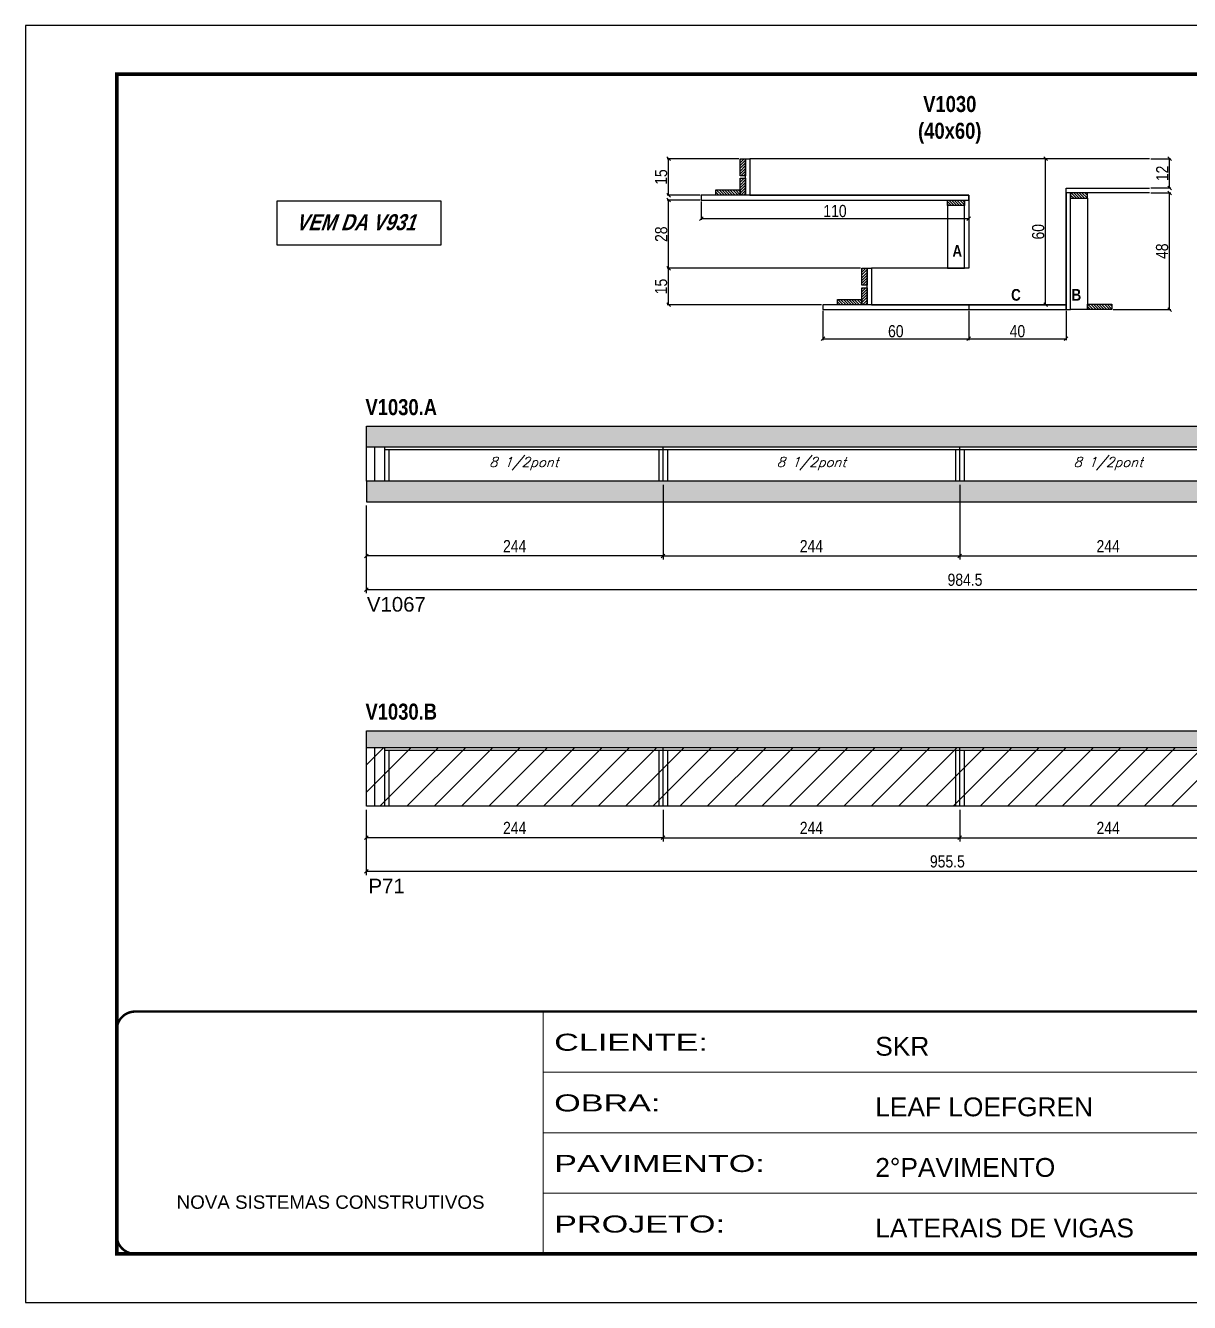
# Model space of a CAD drawing. Extents: x 3309 to 9563, y -2522 to 14608.
# Drawn here: x 8078 to 9035, y 7815 to 8865 of the extents above; entities that cross this region are included whole.
import ezdxf

# ---------------------------------------------------------------- set-up
doc = ezdxf.new("R2010")
doc.units = 0
doc.linetypes.add('CONTINUO', pattern=[0])
doc.linetypes.add('DASHED', pattern=[0.75, 0.5, -0.25])
for name, color, linetype in [('5', 5, 'Continuous'), ('COTA', 241, 'Continuous'), ('detalhes', 4, 'Continuous'), ('NOMENCLATURA', 7, 'Continuous'), ('Painéis', 200, 'Continuous'), ('SARR_2.2x10', 60, 'Continuous'), ('SARR_2.2x7', 40, 'Continuous'), ('SARR_3.5x7', 81, 'Continuous'), ('texto', 7, 'Continuous')]:
    doc.layers.add(name, color=color, linetype=linetype)
for name, color, linetype, lineweight in [('CONCRETO', 251, 'Continuous', 25), ('Folhas', 255, 'Continuous', 9), ('Hachura', 251, 'Continuous', 9), ('SARRAFO DE PRESSAO', 251, 'DASHED', 9)]:
    doc.layers.add(name, color=color, linetype=linetype, lineweight=lineweight)
doc.layers.add('Laje_Perimetro', color=7, linetype='Continuous', plot=False)
doc.styles.add('ARIAL', font='arial.ttf')
doc.styles.add('COTA TECNICA', font='techl___.ttf', dxfattribs={"height": 10})
doc.styles.add('COTA TECNICA 2X', font='techl___.ttf', dxfattribs={"height": 10})
doc.styles.add('Romans', font='romans.shx')
doc.styles.get("Standard").update_dxf_attribs({"font": 'arial.ttf'})
doc.styles.add('TECNICA', font='techb___.ttf', dxfattribs={"height": 10})
doc.styles.add('Tecnologia', font='')
doc.styles.get('Tecnologia').set_extended_font_data('Forgotten Futurist')
doc.dimstyles.new('PAINEL', dxfattribs={"dimtxt": 10, "dimasz": 3, "dimexe": 3, "dimexo": 3, "dimgap": 3, "dimtad": 1, "dimdec": 1, "dimzin": 12, "dimdsep": 46, "dimtxsty": 'COTA TECNICA', "dimblk1": 'OBLIQUE', "dimblk2": 'OBLIQUE', "dimsah": 1, "dimcen": 0.9, "dimclrd": 4, "dimclre": 4, "dimclrt": 240, "dimadec": 1, "dimazin": 3, "dimtfac": 1, "dimtdec": 1, "dimtmove": 0, "dimatfit": 3, "dimfxl": 1, "dimtolj": 1, "dimtzin": 12, "dimarcsym": 0})
doc.dimstyles.new('SECAO', dxfattribs={"dimscale": 0.333333, "dimtxt": 5, "dimasz": 9, "dimexe": 3, "dimexo": 3, "dimgap": 3, "dimtad": 1, "dimdec": 1, "dimlfac": 0.5, "dimzin": 12, "dimdsep": 46, "dimtxsty": 'COTA TECNICA 2X', "dimblk1": 'OBLIQUE', "dimblk2": 'OBLIQUE', "dimsah": 1, "dimcen": 0.9, "dimclrd": 4, "dimclre": 4, "dimclrt": 240, "dimadec": 1, "dimazin": 3, "dimtfac": 1, "dimtdec": 1, "dimtmove": 0, "dimatfit": 3, "dimfxl": 1, "dimtolj": 1, "dimtzin": 12, "dimarcsym": 0})
pattern_1 = [(50, (1431.377, -4740.583), (5.4655401, -0.4781726), [0.5715, -6.2865]), (355, (1431.377, -4740.583), (-1.0573026, 5.7317054), [0.4572, -5.0292175]), (100.451445, (1431.8326, -4740.623), (4.4082374, 5.2535326), [0.4857003, -5.3427073]), (46.1842, (1431.377, -4739.059), (8.1323712, -1.2612698), [0.85725, -9.42975]), (96.63556, (1432.055, -4739.164), (7.122124, 7.4227837), [0.7285507, -8.0140682]), (351.18415, (1431.377, -4739.059), (7.122124, 7.4227837), [0.685799, -7.543792]), (21, (1432.139, -4739.44), (4.5484317, -3.067956), [0.5715, -6.2865]), (326, (1432.139, -4739.44), (1.8540609, 5.525639), [0.4572, -5.0292]), (71.451445, (1432.518, -4739.696), (6.4024926, 2.457683), [0.4857003, -5.3426981]), (37.5, (1431.3771, -4740.5832), (0.0926581, 2.53665117), [0, -4.96824, 0, -5.1054, 0, -5.04825]), (7.5, (1431.377, -4740.5832), (2.00458988, 3.00541724), [0, -2.91084, 0, -4.85394, 0, -1.92405]), (327.5, (1429.6779, -4740.5832), (4.06771786, -0.17186232), [0, -1.905, 0, -5.9436, 0, -7.8867]), (317.5, (1428.916, -4740.5832), (4.44387544, 0.7627947), [0, -2.4765, 0, -3.94716, 0, -5.6007])]

# ---------------------------------------------------------------- blocks, each defined once
blk = doc.blocks.new('9999999999')
at = {"color": 30, "linetype": 'CONTINUO'}
for p, q in [((98564.6, 34230.2), (98564.6, 34429.4)), ((98564.6, 34379.6), (99584, 34379.6)), ((98564.6, 34329.8), (99488, 34329.8)), ((99584, 34329.8), (99488, 34329.8)), ((99488, 34329.8), (99488, 34230.2)), ((98564.6, 34280), (99488, 34280))]:
    blk.add_line(p, q, dxfattribs=at)
at = {"color": 30, "linetype": 'CONTINUO', "const_width": 2}
blk.add_lwpolyline([(99584, 34230.2), (99584, 34414.4, 0.414214), (99569, 34429.4), (98229, 34429.4, 0.414214), (98214, 34414.4), (98214, 34245.2, 0.414214), (98229, 34230.2), (99584, 34230.2)], format="xyb", dxfattribs=at)
at = {"layer": 'Folhas'}
blk.add_lwpolyline([(98139, 34190.2), (99624, 34190.2), (99624, 35240.2), (98139, 35240.2)], close=True, dxfattribs=at)
at = {"layer": 'Folhas', "color": 30, "const_width": 3}
blk.add_lwpolyline([(98214, 34230.2), (99584, 34230.2), (99584, 35200.2), (98214, 35200.2)], close=True, dxfattribs=at)
at = {"color": 7, "linetype": 'Continuous', "ltscale": 5, "style": 'ARIAL'}
for s, height, p in [('SKR', 15.48, (98837.7, 34393.1)), ('LEAF LOEFGREN', 15.483, (98837.7, 34343.3)), ('2°PAVIMENTO', 15.483, (98837.7, 34293.5)), ('NOVA SISTEMAS CONSTRUTIVOS', 11.059, (98263.2, 34267.2)), ('LATERAIS DE VIGAS', 15.483, (98837.7, 34243.7))]:
    blk.add_text(s, height=height, dxfattribs=at).set_placement(p)
at = {"layer": 'Folhas', "color": 7, "style": 'Tecnologia', "width": 1.5}
for s, p in [('CLIENTE:', (98573.7, 34397.2)), ('OBRA:', (98573.7, 34347.3)), ('PAVIMENTO:', (98573.7, 34297.5)), ('PROJETO:', (98573.7, 34247.7))]:
    blk.add_text(s, height=14, dxfattribs=at).set_placement(p)
blk = doc.blocks.new('_Oblique')
at = {"color": 0, "linetype": 'ByBlock', "lineweight": -2}
blk.add_line((-0.5, -0.5), (0.5, 0.5), dxfattribs=at)
blk = doc.blocks.new('*D751')
at = {"layer": 'COTA', "color": 4, "lineweight": -2, "transparency": 16777216}
for p, q in [((8932.5, 8755.4), (8915.7, 8755.4)), ((8916.7, 8635.4), (8916.7, 8755.4)), ((8932.5, 8635.4), (8915.7, 8635.4))]:
    blk.add_line(p, q, dxfattribs=at)
at = {"layer": 'Defpoints', "color": 0, "transparency": 16777216}
for p in [(8916.7, 8755.4), (8933.5, 8755.4), (8933.5, 8635.4)]:
    blk.add_point(p, dxfattribs=at)
at = {"layer": 'COTA', "color": 4, "lineweight": -2, "transparency": 16777216, "xscale": 3, "yscale": 3, "zscale": 3}
for p, rotation in [((8916.7, 8755.4), 90), ((8916.7, 8635.4), 270)]:
    blk.add_blockref('_Oblique', p, dxfattribs=dict(at, rotation=rotation))
at = {"layer": 'COTA', "color": 240, "transparency": 16777216, "insert": (8910.6, 8695.4), "char_height": 10, "attachment_point": 5, "rotation": 90, "style": 'COTA TECNICA 2X'}
blk.add_mtext('\\A1;60', dxfattribs=at)
blk = doc.blocks.new('*D754')
at = {"layer": 'COTA', "color": 4, "lineweight": -2, "transparency": 16777216}
for p, q in [((8733.5, 8630.4), (8733.5, 8606.4)), ((8853.5, 8630.4), (8853.5, 8606.4)), ((8733.5, 8607.4), (8853.5, 8607.4))]:
    blk.add_line(p, q, dxfattribs=at)
at = {"layer": 'Defpoints', "color": 0, "transparency": 16777216}
for p in [(8733.5, 8631.4), (8853.5, 8631.4), (8853.5, 8607.4)]:
    blk.add_point(p, dxfattribs=at)
at = {"layer": 'COTA', "color": 4, "lineweight": -2, "transparency": 16777216, "xscale": 3, "yscale": 3, "zscale": 3, "rotation": 180}
blk.add_blockref('_Oblique', (8733.5, 8607.4), dxfattribs=at)
at = {"layer": 'COTA', "color": 4, "lineweight": -2, "transparency": 16777216, "xscale": 3, "yscale": 3, "zscale": 3}
blk.add_blockref('_Oblique', (8853.5, 8607.4), dxfattribs=at)
at = {"layer": 'COTA', "color": 240, "transparency": 16777216, "insert": (8793.5, 8613.6), "char_height": 10, "attachment_point": 5, "style": 'COTA TECNICA 2X'}
blk.add_mtext('\\A1;60', dxfattribs=at)
blk = doc.blocks.new('*D755')
at = {"layer": 'COTA', "color": 4, "lineweight": -2, "transparency": 16777216}
for p, q in [((8853.5, 8630.4), (8853.5, 8606.4)), ((8933.5, 8630.4), (8933.5, 8606.4)), ((8853.5, 8607.4), (8933.5, 8607.4))]:
    blk.add_line(p, q, dxfattribs=at)
at = {"layer": 'Defpoints', "color": 0, "transparency": 16777216}
for p in [(8853.5, 8631.4), (8933.5, 8631.4), (8933.5, 8607.4)]:
    blk.add_point(p, dxfattribs=at)
at = {"layer": 'COTA', "color": 4, "lineweight": -2, "transparency": 16777216, "xscale": 3, "yscale": 3, "zscale": 3, "rotation": 180}
blk.add_blockref('_Oblique', (8853.5, 8607.4), dxfattribs=at)
at = {"layer": 'COTA', "color": 4, "lineweight": -2, "transparency": 16777216, "xscale": 3, "yscale": 3, "zscale": 3}
blk.add_blockref('_Oblique', (8933.5, 8607.4), dxfattribs=at)
at = {"layer": 'COTA', "color": 240, "transparency": 16777216, "insert": (8893.5, 8613.6), "char_height": 10, "attachment_point": 5, "style": 'COTA TECNICA 2X'}
blk.add_mtext('\\A1;40', dxfattribs=at)
blk = doc.blocks.new('*D756')
at = {"layer": 'COTA', "color": 4, "lineweight": -2, "transparency": 16777216}
for p, q in [((8764.5, 8665.4), (8605.6, 8665.4)), ((8606.6, 8635.4), (8606.6, 8665.4)), ((8732.5, 8635.4), (8605.6, 8635.4))]:
    blk.add_line(p, q, dxfattribs=at)
at = {"layer": 'Defpoints', "color": 0, "transparency": 16777216}
for p in [(8606.6, 8665.4), (8765.5, 8665.4), (8733.5, 8635.4)]:
    blk.add_point(p, dxfattribs=at)
at = {"layer": 'COTA', "color": 4, "lineweight": -2, "transparency": 16777216, "xscale": 3, "yscale": 3, "zscale": 3}
for p, rotation in [((8606.6, 8665.4), 90), ((8606.6, 8635.4), 270)]:
    blk.add_blockref('_Oblique', p, dxfattribs=dict(at, rotation=rotation))
at = {"layer": 'COTA', "color": 240, "transparency": 16777216, "insert": (8600.5, 8650.4), "char_height": 10, "attachment_point": 5, "rotation": 90, "style": 'COTA TECNICA 2X'}
blk.add_mtext('\\A1;15', dxfattribs=at)
blk = doc.blocks.new('*D757')
at = {"layer": 'COTA', "color": 4, "lineweight": -2, "transparency": 16777216}
for p, q in [((8632.5, 8721.4), (8605.6, 8721.4)), ((8606.6, 8665.4), (8606.6, 8721.4)), ((8764.5, 8665.4), (8605.6, 8665.4))]:
    blk.add_line(p, q, dxfattribs=at)
at = {"layer": 'Defpoints', "color": 0, "transparency": 16777216}
for p in [(8606.6, 8721.4), (8633.5, 8721.4), (8765.5, 8665.4)]:
    blk.add_point(p, dxfattribs=at)
at = {"layer": 'COTA', "color": 4, "lineweight": -2, "transparency": 16777216, "xscale": 3, "yscale": 3, "zscale": 3}
for p, rotation in [((8606.6, 8721.4), 90), ((8606.6, 8665.4), 270)]:
    blk.add_blockref('_Oblique', p, dxfattribs=dict(at, rotation=rotation))
at = {"layer": 'COTA', "color": 240, "transparency": 16777216, "insert": (8600.6, 8693.4), "char_height": 10, "attachment_point": 5, "rotation": 90, "style": 'COTA TECNICA 2X'}
blk.add_mtext('\\A1;28', dxfattribs=at)
blk = doc.blocks.new('*D758')
at = {"layer": 'COTA', "color": 4, "lineweight": -2, "transparency": 16777216}
for p, q in [((8664.5, 8755.4), (8605.6, 8755.4)), ((8606.6, 8725.4), (8606.6, 8755.4)), ((8632.5, 8725.4), (8605.6, 8725.4))]:
    blk.add_line(p, q, dxfattribs=at)
at = {"layer": 'Defpoints', "color": 0, "transparency": 16777216}
for p in [(8606.6, 8755.4), (8665.5, 8755.4), (8633.5, 8725.4)]:
    blk.add_point(p, dxfattribs=at)
at = {"layer": 'COTA', "color": 4, "lineweight": -2, "transparency": 16777216, "xscale": 3, "yscale": 3, "zscale": 3}
for p, rotation in [((8606.6, 8755.4), 90), ((8606.6, 8725.4), 270)]:
    blk.add_blockref('_Oblique', p, dxfattribs=dict(at, rotation=rotation))
at = {"layer": 'COTA', "color": 240, "transparency": 16777216, "insert": (8600.5, 8740.4), "char_height": 10, "attachment_point": 5, "rotation": 90, "style": 'COTA TECNICA 2X'}
blk.add_mtext('\\A1;15', dxfattribs=at)
blk = doc.blocks.new('*D752')
at = {"layer": 'COTA', "color": 4, "lineweight": -2, "transparency": 16777216}
for p, q in [((9003.2, 8727.4), (9019.6, 8727.4)), ((9018.6, 8631.4), (9018.6, 8727.4)), ((8972.1, 8631.4), (9019.6, 8631.4))]:
    blk.add_line(p, q, dxfattribs=at)
at = {"layer": 'Defpoints', "color": 0, "transparency": 16777216}
for p in [(9002.2, 8727.4), (9018.6, 8727.4), (8971.1, 8631.4)]:
    blk.add_point(p, dxfattribs=at)
at = {"layer": 'COTA', "color": 4, "lineweight": -2, "transparency": 16777216, "xscale": 3, "yscale": 3, "zscale": 3}
for p, rotation in [((9018.6, 8727.4), 90), ((9018.6, 8631.4), 270)]:
    blk.add_blockref('_Oblique', p, dxfattribs=dict(at, rotation=rotation))
at = {"layer": 'COTA', "color": 240, "transparency": 16777216, "insert": (9012.5, 8679.4), "char_height": 10, "attachment_point": 5, "rotation": 90, "style": 'COTA TECNICA 2X'}
blk.add_mtext('\\A1;48', dxfattribs=at)
blk = doc.blocks.new('*D753')
at = {"layer": 'COTA', "color": 4, "lineweight": -2, "transparency": 16777216}
for p, q in [((9003.2, 8755.4), (9019.6, 8755.4)), ((9018.6, 8731.4), (9018.6, 8755.4)), ((9003.2, 8731.4), (9019.6, 8731.4))]:
    blk.add_line(p, q, dxfattribs=at)
at = {"layer": 'Defpoints', "color": 0, "transparency": 16777216}
for p in [(9002.2, 8755.4), (9018.6, 8755.4), (9002.2, 8731.4)]:
    blk.add_point(p, dxfattribs=at)
at = {"layer": 'COTA', "color": 4, "lineweight": -2, "transparency": 16777216, "xscale": 3, "yscale": 3, "zscale": 3}
for p, rotation in [((9018.6, 8755.4), 90), ((9018.6, 8731.4), 270)]:
    blk.add_blockref('_Oblique', p, dxfattribs=dict(at, rotation=rotation))
at = {"layer": 'COTA', "color": 240, "transparency": 16777216, "insert": (9012.6, 8743.4), "char_height": 10, "attachment_point": 5, "rotation": 90, "style": 'COTA TECNICA 2X'}
blk.add_mtext('\\A1;12', dxfattribs=at)
blk = doc.blocks.new('*D759')
at = {"layer": 'COTA', "color": 4, "lineweight": -2, "transparency": 16777216}
for p, q in [((8633.5, 8720.4), (8633.5, 8705.3)), ((8853.5, 8720.4), (8853.5, 8705.3)), ((8633.5, 8706.3), (8853.5, 8706.3))]:
    blk.add_line(p, q, dxfattribs=at)
at = {"layer": 'Defpoints', "color": 0, "transparency": 16777216}
for p in [(8633.5, 8721.4), (8853.5, 8721.4), (8853.5, 8706.3)]:
    blk.add_point(p, dxfattribs=at)
at = {"layer": 'COTA', "color": 4, "lineweight": -2, "transparency": 16777216, "xscale": 3, "yscale": 3, "zscale": 3, "rotation": 180}
blk.add_blockref('_Oblique', (8633.5, 8706.3), dxfattribs=at)
at = {"layer": 'COTA', "color": 4, "lineweight": -2, "transparency": 16777216, "xscale": 3, "yscale": 3, "zscale": 3}
blk.add_blockref('_Oblique', (8853.5, 8706.3), dxfattribs=at)
at = {"layer": 'COTA', "color": 240, "transparency": 16777216, "insert": (8743.5, 8712.4), "char_height": 10, "attachment_point": 5, "style": 'COTA TECNICA 2X'}
blk.add_mtext('\\A1;110', dxfattribs=at)
blk = doc.blocks.new('*D760')
at = {"layer": 'COTA', "color": 4, "linetype": 'ByBlock', "lineweight": -2, "transparency": 16777216}
for p, q in [((8358.1, 8220), (8358.1, 8194.1)), ((8602.1, 8220), (8602.1, 8194.1)), ((8602.1, 8197.1), (8358.1, 8197.1))]:
    blk.add_line(p, q, dxfattribs=at)
at = {"layer": 'Defpoints', "color": 0, "linetype": 'ByBlock', "transparency": 16777216}
for p in [(8358.1, 8223), (8602.1, 8223), (8358.1, 8197.1)]:
    blk.add_point(p, dxfattribs=at)
at = {"layer": 'COTA', "color": 4, "linetype": 'ByBlock', "lineweight": -2, "transparency": 16777216, "xscale": 3, "yscale": 3, "zscale": 3, "rotation": 180}
blk.add_blockref('_Oblique', (8358.1, 8197.1), dxfattribs=at)
at = {"layer": 'COTA', "color": 4, "linetype": 'ByBlock', "lineweight": -2, "transparency": 16777216, "xscale": 3, "yscale": 3, "zscale": 3}
blk.add_blockref('_Oblique', (8602.1, 8197.1), dxfattribs=at)
at = {"layer": 'COTA', "color": 240, "linetype": 'ByBlock', "transparency": 16777216, "insert": (8480.1, 8205.2), "char_height": 10, "attachment_point": 5, "style": 'COTA TECNICA'}
blk.add_mtext('\\A1;244', dxfattribs=at)
blk = doc.blocks.new('*D765')
at = {"layer": 'COTA', "color": 4, "linetype": 'ByBlock', "lineweight": -2, "transparency": 16777216}
for p, q in [((8358.1, 8220), (8358.1, 8166.4)), ((9313.6, 8220), (9313.6, 8166.4)), ((9313.6, 8169.4), (8358.1, 8169.4))]:
    blk.add_line(p, q, dxfattribs=at)
at = {"layer": 'Defpoints', "color": 0, "linetype": 'ByBlock', "transparency": 16777216}
for p in [(8358.1, 8223), (9313.6, 8223), (8358.1, 8169.4)]:
    blk.add_point(p, dxfattribs=at)
at = {"layer": 'COTA', "color": 4, "linetype": 'ByBlock', "lineweight": -2, "transparency": 16777216, "xscale": 3, "yscale": 3, "zscale": 3, "rotation": 180}
blk.add_blockref('_Oblique', (8358.1, 8169.4), dxfattribs=at)
at = {"layer": 'COTA', "color": 4, "linetype": 'ByBlock', "lineweight": -2, "transparency": 16777216, "xscale": 3, "yscale": 3, "zscale": 3}
blk.add_blockref('_Oblique', (9313.6, 8169.4), dxfattribs=at)
at = {"layer": 'COTA', "color": 240, "linetype": 'ByBlock', "transparency": 16777216, "insert": (8835.9, 8177.6), "char_height": 10, "attachment_point": 5, "style": 'COTA TECNICA'}
blk.add_mtext('\\A1;955.5', dxfattribs=at)
blk = doc.blocks.new('*D761')
at = {"layer": 'COTA', "color": 4, "lineweight": -2, "transparency": 16777216}
for p, q in [((8602.1, 8220), (8602.1, 8194.1)), ((8846.1, 8220), (8846.1, 8194.1)), ((8602.1, 8197.1), (8846.1, 8197.1))]:
    blk.add_line(p, q, dxfattribs=at)
at = {"layer": 'Defpoints', "color": 0, "transparency": 16777216}
for p in [(8602.1, 8223, 0), (8846.1, 8223, 0), (8846.1, 8197.1)]:
    blk.add_point(p, dxfattribs=at)
at = {"layer": 'COTA', "color": 4, "lineweight": -2, "transparency": 16777216, "xscale": 3, "yscale": 3, "zscale": 3, "rotation": 180}
blk.add_blockref('_Oblique', (8602.1, 8197.1), dxfattribs=at)
at = {"layer": 'COTA', "color": 4, "lineweight": -2, "transparency": 16777216, "xscale": 3, "yscale": 3, "zscale": 3}
blk.add_blockref('_Oblique', (8846.1, 8197.1), dxfattribs=at)
at = {"layer": 'COTA', "color": 240, "transparency": 16777216, "insert": (8724.1, 8205.2), "char_height": 10, "attachment_point": 5, "style": 'COTA TECNICA'}
blk.add_mtext('\\A1;244', dxfattribs=at)
blk = doc.blocks.new('*D766')
at = {"layer": 'COTA', "color": 4, "lineweight": -2, "transparency": 16777216}
for p, q in [((8846.1, 8220), (8846.1, 8194.1)), ((9090.1, 8220), (9090.1, 8194.1)), ((8846.1, 8197.1), (9090.1, 8197.1))]:
    blk.add_line(p, q, dxfattribs=at)
at = {"layer": 'Defpoints', "color": 0, "transparency": 16777216}
for p in [(8846.1, 8223, 0), (9090.1, 8223, 0), (9090.1, 8197.1)]:
    blk.add_point(p, dxfattribs=at)
at = {"layer": 'COTA', "color": 4, "lineweight": -2, "transparency": 16777216, "xscale": 3, "yscale": 3, "zscale": 3, "rotation": 180}
blk.add_blockref('_Oblique', (8846.1, 8197.1), dxfattribs=at)
at = {"layer": 'COTA', "color": 4, "lineweight": -2, "transparency": 16777216, "xscale": 3, "yscale": 3, "zscale": 3}
blk.add_blockref('_Oblique', (9090.1, 8197.1), dxfattribs=at)
at = {"layer": 'COTA', "color": 240, "transparency": 16777216, "insert": (8968.1, 8205.2), "char_height": 10, "attachment_point": 5, "style": 'COTA TECNICA'}
blk.add_mtext('\\A1;244', dxfattribs=at)
blk = doc.blocks.new('*D768')
at = {"layer": 'COTA', "color": 4, "linetype": 'ByBlock', "lineweight": -2, "transparency": 16777216}
for p, q in [((8602.1, 8487.4), (8602.1, 8425.8)), ((8358.1, 8470.4), (8358.1, 8425.8)), ((8602.1, 8428.8), (8358.1, 8428.8))]:
    blk.add_line(p, q, dxfattribs=at)
at = {"layer": 'Defpoints', "color": 0, "linetype": 'ByBlock', "transparency": 16777216}
for p in [(8602.1, 8490.4), (8358.1, 8473.4), (8358.1, 8428.8)]:
    blk.add_point(p, dxfattribs=at)
at = {"layer": 'COTA', "color": 4, "linetype": 'ByBlock', "lineweight": -2, "transparency": 16777216, "xscale": 3, "yscale": 3, "zscale": 3, "rotation": 180}
blk.add_blockref('_Oblique', (8358.1, 8428.8), dxfattribs=at)
at = {"layer": 'COTA', "color": 4, "linetype": 'ByBlock', "lineweight": -2, "transparency": 16777216, "xscale": 3, "yscale": 3, "zscale": 3}
blk.add_blockref('_Oblique', (8602.1, 8428.8), dxfattribs=at)
at = {"layer": 'COTA', "color": 240, "linetype": 'ByBlock', "transparency": 16777216, "insert": (8480.1, 8436.9), "char_height": 10, "attachment_point": 5, "style": 'COTA TECNICA'}
blk.add_mtext('\\A1;244', dxfattribs=at)
blk = doc.blocks.new('*D769')
at = {"layer": 'COTA', "color": 4, "linetype": 'ByBlock', "lineweight": -2, "transparency": 16777216}
for p, q in [((8358.1, 8470.4), (8358.1, 8398.1)), ((9342.6, 8470.4), (9342.6, 8398.1)), ((9342.6, 8401.1), (8358.1, 8401.1))]:
    blk.add_line(p, q, dxfattribs=at)
at = {"layer": 'Defpoints', "color": 0, "linetype": 'ByBlock', "transparency": 16777216}
for p in [(8358.1, 8473.4), (9342.6, 8473.4), (8358.1, 8401.1)]:
    blk.add_point(p, dxfattribs=at)
at = {"layer": 'COTA', "color": 4, "linetype": 'ByBlock', "lineweight": -2, "transparency": 16777216, "xscale": 3, "yscale": 3, "zscale": 3, "rotation": 180}
blk.add_blockref('_Oblique', (8358.1, 8401.1), dxfattribs=at)
at = {"layer": 'COTA', "color": 4, "linetype": 'ByBlock', "lineweight": -2, "transparency": 16777216, "xscale": 3, "yscale": 3, "zscale": 3}
blk.add_blockref('_Oblique', (9342.6, 8401.1), dxfattribs=at)
at = {"layer": 'COTA', "color": 240, "linetype": 'ByBlock', "transparency": 16777216, "insert": (8850.4, 8409.2), "char_height": 10, "attachment_point": 5, "style": 'COTA TECNICA'}
blk.add_mtext('\\A1;984.5', dxfattribs=at)
blk = doc.blocks.new('*D770')
at = {"layer": 'COTA', "color": 4, "lineweight": -2, "transparency": 16777216}
for p, q in [((8602.1, 8487.4), (8602.1, 8425.8)), ((8846.1, 8487.4), (8846.1, 8425.8)), ((8602.1, 8428.8), (8846.1, 8428.8))]:
    blk.add_line(p, q, dxfattribs=at)
at = {"layer": 'Defpoints', "color": 0, "transparency": 16777216}
for p in [(8602.1, 8490.4, 0), (8846.1, 8490.4, 0), (8846.1, 8428.8)]:
    blk.add_point(p, dxfattribs=at)
at = {"layer": 'COTA', "color": 4, "lineweight": -2, "transparency": 16777216, "xscale": 3, "yscale": 3, "zscale": 3, "rotation": 180}
blk.add_blockref('_Oblique', (8602.1, 8428.8), dxfattribs=at)
at = {"layer": 'COTA', "color": 4, "lineweight": -2, "transparency": 16777216, "xscale": 3, "yscale": 3, "zscale": 3}
blk.add_blockref('_Oblique', (8846.1, 8428.8), dxfattribs=at)
at = {"layer": 'COTA', "color": 240, "transparency": 16777216, "insert": (8724.1, 8436.9), "char_height": 10, "attachment_point": 5, "style": 'COTA TECNICA'}
blk.add_mtext('\\A1;244', dxfattribs=at)
blk = doc.blocks.new('*D772')
at = {"layer": 'COTA', "color": 4, "lineweight": -2, "transparency": 16777216}
for p, q in [((8846.1, 8487.4), (8846.1, 8425.8)), ((9090.1, 8487.4), (9090.1, 8425.8)), ((8846.1, 8428.8), (9090.1, 8428.8))]:
    blk.add_line(p, q, dxfattribs=at)
at = {"layer": 'Defpoints', "color": 0, "transparency": 16777216}
for p in [(8846.1, 8490.4, 0), (9090.1, 8490.4, 0), (9090.1, 8428.8)]:
    blk.add_point(p, dxfattribs=at)
at = {"layer": 'COTA', "color": 4, "lineweight": -2, "transparency": 16777216, "xscale": 3, "yscale": 3, "zscale": 3, "rotation": 180}
blk.add_blockref('_Oblique', (8846.1, 8428.8), dxfattribs=at)
at = {"layer": 'COTA', "color": 4, "lineweight": -2, "transparency": 16777216, "xscale": 3, "yscale": 3, "zscale": 3}
blk.add_blockref('_Oblique', (9090.1, 8428.8), dxfattribs=at)
at = {"layer": 'COTA', "color": 240, "transparency": 16777216, "insert": (8968.1, 8436.9), "char_height": 10, "attachment_point": 5, "style": 'COTA TECNICA'}
blk.add_mtext('\\A1;244', dxfattribs=at)

msp = doc.modelspace()

# ---------------------------------------------------------------- hatches: boundary and pattern name
at = {"layer": 'COTA'}
h = msp.add_hatch(dxfattribs=at)
h.set_pattern_fill('AR-CONC', color=256, scale=0.03)
h.set_pattern_definition(pattern_1)
h.paths.add_polyline_path([(8358.12, 8535.42), (8358.12, 8518.42), (9342.62, 8518.42), (9342.62, 8535.42)])
h = msp.add_hatch(dxfattribs=at)
h.set_pattern_fill('AR-CONC', color=256, scale=0.03)
h.set_pattern_definition(pattern_1)
h.paths.add_polyline_path([(8358.12, 8473.42), (8358.12, 8490.42), (9342.62, 8490.42), (9342.62, 8473.42)])
h = msp.add_hatch(dxfattribs=at)
h.set_pattern_fill('AR-CONC', color=256, scale=0.03)
h.set_pattern_definition([(50, (1431.377, -4990.9696), (5.4655401, -0.4781726), [0.5715, -6.2865]), (355, (1431.377, -4990.9696), (-1.0573026, 5.7317054), [0.4572, -5.0292175]), (100.451445, (1431.8326, -4991.0095), (4.4082374, 5.2535326), [0.4857003, -5.3427073]), (46.1842, (1431.377, -4989.4456), (8.1323712, -1.2612698), [0.85725, -9.42975]), (96.63556, (1432.055, -4989.551), (7.122124, 7.4227837), [0.7285507, -8.0140682]), (351.18415, (1431.377, -4989.446), (7.122124, 7.4227837), [0.685799, -7.543792]), (21, (1432.139, -4989.8266), (4.5484317, -3.067956), [0.5715, -6.2865]), (326, (1432.139, -4989.8266), (1.8540609, 5.525639), [0.4572, -5.0292]), (71.451445, (1432.518, -4990.0823), (6.4024926, 2.457683), [0.4857003, -5.3426981]), (37.5, (1431.3771, -4990.9696), (0.0926581, 2.53665117), [0, -4.96824, 0, -5.1054, 0, -5.04825]), (7.5, (1431.377, -4990.9696), (2.00458988, 3.00541724), [0, -2.91084, 0, -4.85394, 0, -1.92405]), (327.5, (1429.6779, -4990.9696), (4.06771786, -0.17186232), [0, -1.905, 0, -5.9436, 0, -7.8867]), (317.5, (1428.916, -4990.9696), (4.44387544, 0.7627947), [0, -2.4765, 0, -3.94716, 0, -5.6007])])
h.paths.add_polyline_path([(8358.12, 8285.04), (8358.12, 8271.04), (9313.62, 8271.04), (9313.62, 8285.04)])
at = {"layer": 'Hachura', "linetype": 'ByBlock'}
h = msp.add_hatch(dxfattribs=at)
h.set_pattern_fill('ANSI31', color=256, scale=5)
h.set_pattern_definition([(45, (4633.153, -317.32), (-11.22532, 11.22532), [])])
h.paths.add_polyline_path([(8358.12, 8271.04), (8358.12, 8223.04), (8602.12, 8223.04), (8602.12, 8271.04)])
h.paths.add_polyline_path([(8846.12, 8223.04), (8846.12, 8271.04), (8602.12, 8271.04), (8602.12, 8223.04)])
h.paths.add_polyline_path([(9090.12, 8223.04), (9090.12, 8271.04), (8846.12, 8271.04), (8846.12, 8223.04)])
h.paths.add_polyline_path([(9313.62, 8223.04), (9313.62, 8271.04), (9090.12, 8271.04), (9090.12, 8223.04)])
at = {"layer": 'SARR_2.2x10'}
h = msp.add_hatch(dxfattribs=at)
h.set_pattern_fill('ANSI31', color=256, scale=0.5, angle=90)
h.set_pattern_definition([(135, (41839.0584, -114786.7946), (-1.122532015, -1.122532015), [])])
h.paths.add_polyline_path([(8645.52, 8729.78), (8645.52, 8725.38), (8665.52, 8725.38), (8665.52, 8729.78)])
h = msp.add_hatch(dxfattribs=at)
h.set_pattern_fill('ANSI31', color=256, scale=0.5, angle=90)
h.set_pattern_definition([(135, (41939.0584, -114876.7946), (-1.122532015, -1.122532015), [])])
h.paths.add_polyline_path([(8745.52, 8639.78), (8745.52, 8635.38), (8765.52, 8635.38), (8765.52, 8639.78)])
h = msp.add_hatch(dxfattribs=at)
h.set_pattern_fill('ANSI31', color=256, scale=0.5, angle=90)
h.set_pattern_definition([(135, (42144.6584, -114880.7946), (-1.122532015, -1.122532015), [])])
h.paths.add_polyline_path([(8951.12, 8635.78), (8951.12, 8631.38), (8971.12, 8631.38), (8971.12, 8635.78)])
at = {"layer": 'SARR_2.2x7'}
h = msp.add_hatch(dxfattribs=at)
h.set_pattern_fill('ANSI31', color=256, scale=0.5)
h.set_pattern_definition([(45, (-114846.65, -24432.1636), (-1.122532015, 1.122532015), [])])
h.paths.add_polyline_path([(8669.92, 8741.38), (8665.52, 8741.38), (8665.52, 8755.38), (8669.92, 8755.38)])
h = msp.add_hatch(dxfattribs=at)
h.set_pattern_fill('ANSI31', color=256, scale=0.5)
h.set_pattern_definition([(45, (-114846.65, -24448.1636), (-1.122532015, 1.122532015), [])])
h.paths.add_polyline_path([(8669.92, 8725.38), (8665.52, 8725.38), (8665.52, 8739.38), (8669.92, 8739.38)])
h = msp.add_hatch(dxfattribs=at)
h.set_pattern_fill('ANSI31', color=256, scale=0.5, angle=90)
h.set_pattern_definition([(135, (42045.4584, -114789.1946), (-1.122532015, -1.122532015), [])])
h.paths.add_polyline_path([(8937.12, 8727.38), (8937.12, 8722.98), (8951.12, 8722.98), (8951.12, 8727.38)])
h = msp.add_hatch(dxfattribs=at)
h.set_pattern_fill('ANSI31', color=256, scale=0.5, angle=90)
h.set_pattern_definition([(135, (42023.4584, -114795.1946), (-1.122532015, -1.122532015), [])])
h.paths.add_polyline_path([(8849.92, 8721.38), (8849.92, 8716.98), (8835.92, 8716.98), (8835.92, 8721.38)])
h = msp.add_hatch(dxfattribs=at)
h.set_pattern_fill('ANSI31', color=256, scale=0.5)
h.set_pattern_definition([(45, (-114746.65, -24522.1636), (-1.122532015, 1.122532015), [])])
h.paths.add_polyline_path([(8769.92, 8651.38), (8765.52, 8651.38), (8765.52, 8665.38), (8769.92, 8665.38)])
h = msp.add_hatch(dxfattribs=at)
h.set_pattern_fill('ANSI31', color=256, scale=0.5)
h.set_pattern_definition([(45, (-114746.65, -24538.1636), (-1.122532015, 1.122532015), [])])
h.paths.add_polyline_path([(8769.92, 8635.38), (8765.52, 8635.38), (8765.52, 8649.38), (8769.92, 8649.38)])

# ---------------------------------------------------------------- linework, layer by layer
at = {"layer": 'CONCRETO', "linetype": 'Continuous'}
for points in [[(8673.52, 8755.38), (8673.52, 8725.38), (8853.52, 8725.38), (8853.52, 8665.38), (8773.52, 8665.38), (8773.52, 8635.38), (8933.52, 8635.38), (8933.52, 8731.38), (9002.22, 8731.38)], [(9002.22, 8755.38), (8673.52, 8755.38)]]:
    msp.add_lwpolyline(points, dxfattribs=at)
at = {"layer": 'COTA'}
for p, q in [((8358.12, 8518.42, 0), (8358.12, 8535.42, 0)), ((8358.12, 8535.42, 0), (9342.62, 8535.42, 0)), ((8358.12, 8490.42, 0), (8358.12, 8473.42, 0)), ((8358.12, 8473.42, 0), (9342.62, 8473.42, 0)), ((8358.12, 8271.04, 0), (8358.12, 8285.04, 0)), ((8358.12, 8285.04, 0), (9313.62, 8285.04, 0))]:
    msp.add_line(p, q, dxfattribs=at)
at = {"layer": 'Laje_Perimetro'}
msp.add_lwpolyline([(9562.87, 8864.98), (8077.87, 8864.98), (8077.87, 7814.98), (9562.87, 7814.98)], close=True, dxfattribs=at)
at = {"layer": 'NOMENCLATURA', "elevation": 0}
msp.add_lwpolyline([(8284.71, 8720.83), (8419.25, 8720.83), (8419.25, 8684.37), (8284.71, 8684.37)], close=True, dxfattribs=at)
at = {"layer": 'Painéis', "linetype": 'Continuous'}
msp.add_line((8853.52, 8635.38), (8853.52, 8631.38), dxfattribs=at)
at = {"layer": 'Painéis', "linetype": 'ByBlock'}
for p, q in [((9342.62, 8518.42, 0), (8358.12, 8518.42, 0)), ((8358.12, 8490.42, 0), (8358.12, 8518.42, 0)), ((8602.12, 8490.42, 0), (8602.12, 8518.42, 0)), ((8846.12, 8490.42, 0), (8846.12, 8518.42, 0)), ((9342.62, 8490.42, 0), (8358.12, 8490.42, 0)), ((9313.62, 8271.04, 0), (8358.12, 8271.04, 0)), ((8358.12, 8223.04, 0), (8358.12, 8271.04, 0)), ((8602.12, 8223.04, 0), (8602.12, 8271.04, 0)), ((8846.12, 8223.04, 0), (8846.12, 8271.04, 0)), ((9313.62, 8223.04, 0), (8358.12, 8223.04, 0))]:
    msp.add_line(p, q, dxfattribs=at)
at = {"layer": 'Painéis', "linetype": 'Continuous', "elevation": 0}
for points in [[(8669.92, 8725.38), (8669.92, 8755.38), (8673.52, 8755.38), (8673.52, 8725.38)], [(8937.12, 8631.38), (8937.12, 8727.38), (8933.52, 8727.38), (8933.52, 8631.38)], [(8849.92, 8665.38), (8849.92, 8721.38), (8853.52, 8721.38), (8853.52, 8665.38)], [(8769.92, 8635.38), (8769.92, 8665.38), (8773.52, 8665.38), (8773.52, 8635.38)]]:
    msp.add_lwpolyline(points, close=True, dxfattribs=at)
at = {"layer": 'Painéis', "linetype": 'Continuous'}
msp.add_lwpolyline([(9002.22, 8727.38), (8933.52, 8727.38), (8933.52, 8731.38), (9002.22, 8731.38)], dxfattribs=at)
for points in [[(8853.52, 8725.38), (8633.52, 8725.38), (8633.52, 8721.38), (8853.52, 8721.38)], [(8933.52, 8635.38), (8733.52, 8635.38), (8733.52, 8631.38), (8933.52, 8631.38)]]:
    msp.add_lwpolyline(points, close=True, dxfattribs=at)
at = {"layer": 'SARR_2.2x10', "elevation": 0}
for points in [[(8645.52, 8729.78), (8665.52, 8729.78), (8665.52, 8725.38), (8645.52, 8725.38)], [(8745.52, 8639.78), (8765.52, 8639.78), (8765.52, 8635.38), (8745.52, 8635.38)], [(8951.12, 8635.78), (8971.12, 8635.78), (8971.12, 8631.38), (8951.12, 8631.38)]]:
    msp.add_lwpolyline(points, close=True, dxfattribs=at)
at = {"layer": 'SARR_2.2x7', "linetype": 'Continuous'}
for p, q in [((8365.12, 8490.42, 0), (8365.12, 8518.42, 0)), ((8602.12, 8516.22, 0), (8373.12, 8516.22, 0)), ((8846.12, 8516.22, 0), (8602.12, 8516.22, 0)), ((9090.12, 8516.22, 0), (8846.12, 8516.22, 0)), ((8365.12, 8223.04, 0), (8365.12, 8271.04, 0)), ((8602.12, 8268.84, 0), (8373.12, 8268.84, 0)), ((8846.12, 8268.84, 0), (8602.12, 8268.84, 0)), ((9090.12, 8268.84, 0), (8846.12, 8268.84, 0))]:
    msp.add_line(p, q, dxfattribs=at)
at = {"layer": 'SARR_2.2x7', "elevation": 0}
for points in [[(8669.92, 8755.38), (8669.92, 8741.38), (8665.52, 8741.38), (8665.52, 8755.38)], [(8669.92, 8739.38), (8669.92, 8725.38), (8665.52, 8725.38), (8665.52, 8739.38)], [(8769.92, 8665.38), (8769.92, 8651.38), (8765.52, 8651.38), (8765.52, 8665.38)], [(8769.92, 8649.38), (8769.92, 8635.38), (8765.52, 8635.38), (8765.52, 8649.38)]]:
    msp.add_lwpolyline(points, close=True, dxfattribs=at)
at = {"layer": 'SARR_2.2x7'}
for points in [[(8951.12, 8727.38), (8937.12, 8727.38), (8937.12, 8722.98), (8951.12, 8722.98)], [(8835.92, 8721.38), (8849.92, 8721.38), (8849.92, 8716.98), (8835.92, 8716.98)]]:
    msp.add_lwpolyline(points, close=True, dxfattribs=at)
at = {"layer": 'SARR_3.5x7'}
for p, q in [((8373.12, 8518.42, 0), (8373.12, 8490.42, 0)), ((8376.62, 8516.22, 0), (8376.62, 8490.42, 0)), ((8598.62, 8516.22, 0), (8598.62, 8490.42, 0)), ((8605.62, 8516.22, 0), (8605.62, 8490.42, 0)), ((8842.62, 8516.22, 0), (8842.62, 8490.42, 0)), ((8849.62, 8516.22, 0), (8849.62, 8490.42, 0)), ((8373.12, 8271.04, 0), (8373.12, 8223.04, 0)), ((8376.62, 8268.84, 0), (8376.62, 8223.04, 0)), ((8598.62, 8268.84, 0), (8598.62, 8223.04, 0)), ((8605.62, 8268.84, 0), (8605.62, 8223.04, 0)), ((8842.62, 8268.84, 0), (8842.62, 8223.04, 0)), ((8849.62, 8268.84, 0), (8849.62, 8223.04, 0))]:
    msp.add_line(p, q, dxfattribs=at)
at = {"layer": 'SARR_3.5x7', "elevation": 0}
for points in [[(8849.92, 8716.98), (8835.92, 8716.98), (8835.92, 8665.38), (8849.92, 8665.38)], [(8937.12, 8722.98), (8951.12, 8722.98), (8951.12, 8631.38), (8937.12, 8631.38)]]:
    msp.add_lwpolyline(points, close=True, dxfattribs=at)

# ---------------------------------------------------------------- block references
at = {"layer": 'SARRAFO DE PRESSAO', "color": 6, "linetype": 'ByBlock'}
msp.add_blockref('9999999999', (-90061.11, -26375.22), dxfattribs=at)

# ---------------------------------------------------------------- texts
at = {"layer": '5', "linetype": 'Continuous'}
for s, rotation, p in [('V1067', 0.00004, (8358.57, 8383.07, 0)), ('P71', 359.99996, (8359.88, 8151.4, 0))]:
    msp.add_text(s, height=12, rotation=rotation, dxfattribs=at).set_placement(p)
at = {"layer": 'detalhes', "style": 'TECNICA'}
for s, p in [('A', (8840.05, 8674.85)), ('C', (8888.32, 8638.73)), ('B', (8938.02, 8638.73))]:
    msp.add_text(s, height=9.6, dxfattribs=at).set_placement(p)
at = {"layer": 'NOMENCLATURA', "style": 'TECNICA'}
for s, p in [('V1030.A', (8357.4, 8544.61, 0)), ('V1030.B', (8357.4, 8294.22, 0))]:
    msp.add_text(s, height=13.2, dxfattribs=at).set_placement(p)
at = {"layer": 'NOMENCLATURA', "insert": (8837.87, 8807.07), "char_height": 13.2, "attachment_point": 2, "style": 'TECNICA'}
msp.add_mtext_dynamic_manual_height_columns('V1030\\P(40x60)', width=300.2766, gutter_width=1, heights=[0], dxfattribs=at)
at = {"layer": 'NOMENCLATURA', "insert": (8349.15, 8709.87), "char_height": 13.2, "width": 300.2766, "attachment_point": 2, "style": 'TECNICA'}
msp.add_mtext('{\\Q19;VEM DA V931}', dxfattribs=at)
at = {"layer": 'texto', "color": 2, "char_height": 8, "attachment_point": 5, "style": 'Romans'}
for insert in [(8487.62, 8504.76, 0), (8724.12, 8504.76, 0), (8968.12, 8504.76, 0)]:
    msp.add_mtext('{\\Q19;\\C256;8 1/2pont}', dxfattribs=dict(at, insert=insert))

# ---------------------------------------------------------------- dimensions: what is measured, and where the dimension line sits
at = {"layer": 'COTA'}
for base, p1, p2, picture, middle in [((8606.65, 8755.38), (8633.52, 8725.38), (8665.52, 8755.38), '*D758', (8600.54, 8740.38)), ((8916.66, 8755.38), (8933.52, 8635.38), (8933.52, 8755.38), '*D751', (8910.56, 8695.38)), ((9018.62, 8755.38), (9002.22, 8731.38), (9002.22, 8755.38), '*D753', (9012.56, 8743.38)), ((9018.62, 8727.38), (8971.12, 8631.38), (9002.22, 8727.38), '*D752', (9012.52, 8679.38)), ((8606.65, 8721.38), (8765.52, 8665.38), (8633.52, 8721.38), '*D757', (8600.55, 8693.38)), ((8606.65, 8665.38), (8733.52, 8635.38), (8765.52, 8665.38), '*D756', (8600.54, 8650.38))]:
    dim = msp.add_linear_dim(base=base, p1=p1, p2=p2, angle=90, dimstyle='SECAO', dxfattribs=at)
    dim.commit()
    dim.dimension.update_dxf_attribs({"geometry": picture, "text_midpoint": middle})
for base, p1, p2, dimstyle, picture, middle in [((8853.52, 8706.31), (8633.52, 8721.38), (8853.52, 8721.38), 'SECAO', '*D759', (8743.52, 8712.41)), ((8853.52, 8607.45), (8733.52, 8631.38), (8853.52, 8631.38), 'SECAO', '*D754', (8793.52, 8613.55)), ((8933.52, 8607.45), (8853.52, 8631.38), (8933.52, 8631.38), 'SECAO', '*D755', (8893.52, 8613.55)), ((8846.12, 8428.79), (8602.12, 8490.42, 0), (8846.12, 8490.42, 0), 'PAINEL', '*D770', (8724.12, 8436.87)), ((9090.12, 8428.79), (8846.12, 8490.42, 0), (9090.12, 8490.42, 0), 'PAINEL', '*D772', (8968.12, 8436.87)), ((8846.12, 8197.12), (8602.12, 8223.04, 0), (8846.12, 8223.04, 0), 'PAINEL', '*D761', (8724.12, 8205.19)), ((9090.12, 8197.12), (8846.12, 8223.04, 0), (9090.12, 8223.04, 0), 'PAINEL', '*D766', (8968.12, 8205.19))]:
    dim = msp.add_linear_dim(base=base, p1=p1, p2=p2, dimstyle=dimstyle, dxfattribs=at)
    dim.commit()
    dim.dimension.update_dxf_attribs({"geometry": picture, "text_midpoint": middle})
at = {"layer": 'COTA', "linetype": 'ByBlock'}
for base, p1, p2, picture, middle in [((8358.12, 8428.79, 0), (8602.12, 8490.42, 0), (8358.12, 8473.42, 0), '*D768', (8480.12, 8436.87, 0)), ((8358.12, 8197.12, 0), (8602.12, 8223.04, 0), (8358.12, 8223.04, 0), '*D760', (8480.12, 8205.19, 0))]:
    dim = msp.add_linear_dim(base=base, p1=p1, p2=p2, angle=180, dimstyle='PAINEL', override={"dimtmove": 1}, dxfattribs=at)
    dim.commit()
    dim.dimension.update_dxf_attribs({"geometry": picture, "text_midpoint": middle})
for base, p1, p2, picture, middle in [((8358.12, 8401.08, 0), (9342.62, 8473.42, 0), (8358.12, 8473.42, 0), '*D769', (8850.37, 8409.22, 0)), ((8358.12, 8169.41, 0), (9313.62, 8223.04, 0), (8358.12, 8223.04, 0), '*D765', (8835.87, 8177.55, 0))]:
    dim = msp.add_linear_dim(base=base, p1=p1, p2=p2, angle=180, dimstyle='PAINEL', dxfattribs=at)
    dim.commit()
    dim.dimension.update_dxf_attribs({"geometry": picture, "text_midpoint": middle})

doc.saveas('drawing.dxf')
